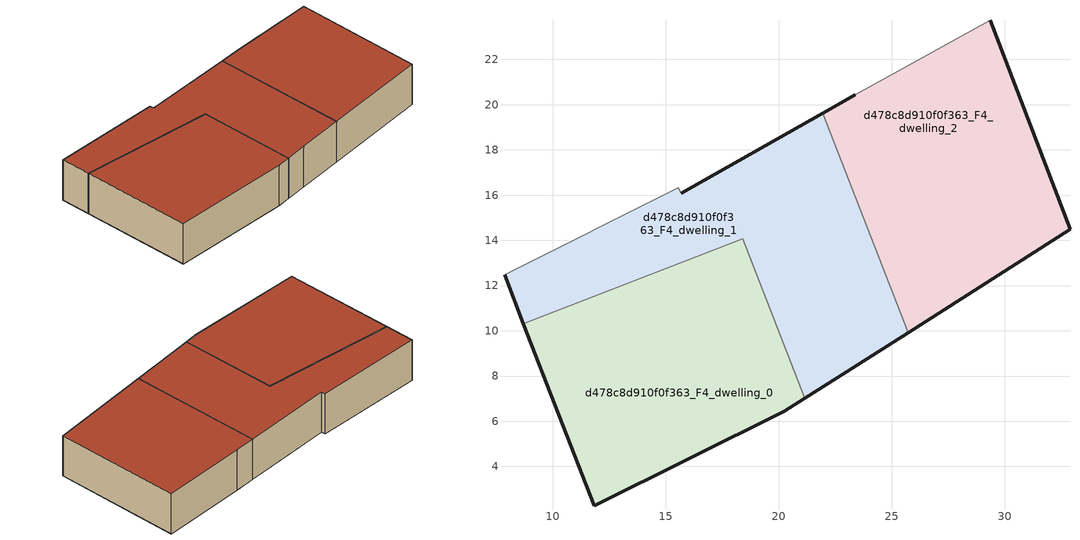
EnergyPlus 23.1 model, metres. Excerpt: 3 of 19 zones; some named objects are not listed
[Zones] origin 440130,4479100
d478c8d910f0f363_F4_dwelling_0
 floor to d478c8d910f0f363_F3_dwelling_0 (EU_floor_Construction): 20.24,6.43 21.15,7.01 19.11,12.26 9.84,7.4 11.84,2.26 z12
 floor to d478c8d910f0f363_F3_dwelling_2 (EU_floor_Construction): 19.11,12.26 18.41,14.08 8.71,10.32 9.84,7.4 z12
 wall outside (EU_wall_Construction): 21.15,7.01 20.24,6.43 11.84,2.26 8.71,10.32 z12:15
 wall to d478c8d910f0f363_F4_dwelling_1 (EU_wall_Construction): 8.71,10.32 18.41,14.08 21.15,7.01 z12:15
 roof outside (EU_roof_Construction): 18.41,14.08 21.15,7.01 20.24,6.43 11.84,2.26 8.71,10.32 z15
d478c8d910f0f363_F4_dwelling_1
 floor to d478c8d910f0f363_F3_dwelling_2 (EU_floor_Construction): 19.11,12.26 20.85,13.17 18.49,17.66 15.69,16.07 15.55,16.33 7.87,12.47 8.71,10.32 18.41,14.08 z12
 floor to d478c8d910f0f363_F3_dwelling_0 (EU_floor_Construction): 22.22,7.69 19.67,12.55 19.11,12.26 21.15,7.01 z12
 floor to d478c8d910f0f363_F3_dwelling_1 (EU_floor_Construction): 25.72,9.92 23.85,14.75 19.67,12.55 22.22,7.69 22.59,7.93 z12
 floor to d478c8d910f0f363_F3_dwelling_3 (EU_floor_Construction): 23.85,14.75 21.96,19.63 18.49,17.66 20.85,13.17 z12
 wall outside (EU_wall_Construction): 8.71,10.32 7.87,12.47 / 15.69,16.07 21.96,19.63 / 25.72,9.92 22.59,7.93 21.15,7.01 z12:15
 wall adiabatic (EU_wall_Construction): 7.87,12.47 15.55,16.33 15.69,16.07 z12:15
 wall to d478c8d910f0f363_F4_dwelling_2 (EU_wall_Construction): 21.96,19.63 25.72,9.92 z12:15
 roof outside (EU_roof_Construction): 21.96,19.63 25.72,9.92 22.59,7.93 21.15,7.01 18.41,14.08 8.71,10.32 7.87,12.47 15.55,16.33 15.69,16.07 z15
d478c8d910f0f363_F4_dwelling_2
 floor to d478c8d910f0f363_F3_dwelling_1 (EU_floor_Construction): 32.89,14.48 31.29,18.65 23.85,14.75 25.72,9.92 z12
 floor to d478c8d910f0f363_F3_dwelling_3 (EU_floor_Construction): 31.29,18.65 29.35,23.74 23.39,20.44 21.96,19.63 23.85,14.75 z12
 wall outside (EU_wall_Construction): 21.96,19.63 23.39,20.44 / 29.35,23.74 32.89,14.48 25.72,9.92 z12:15
 wall adiabatic (EU_wall_Construction): 23.39,20.44 29.35,23.74 z12:15
 roof outside (EU_roof_Construction): 29.35,23.74 32.89,14.48 25.72,9.92 21.96,19.63 23.39,20.44 z15
[Building]
EU S2 Campaign: North Axis=0; Terrain=City; Solar Distribution=FullExterior
[Site:Location]
Madrid: Latitude=40.5; Longitude=-3.5; Time Zone=1; Elevation=609
[SizingPeriod:WeatherFileDays]
AnnualSizingPeriod: Begin Month=1; Begin Day of Month=1; End Month=12; End Day of Month=31; Day of Week for Start Day=Monday; Use Weather File Daylight Saving Period=No; Use Weather File Rain and Snow Indicators=No
[MATERIAL]
EU_InternalMass_Material: Roughness=MediumRough; Thickness=0.1; Conductivity=1; Density=1800; Specific Heat=900; Thermal Absorptance=0.9; Solar Absorptance=0.7; Visible Absorptance=0.7
[MATERIAL:NOMASS] Roughness=MediumRough; Thermal Absorptance=0.9; Solar Absorptance=0.7; Visible Absorptance=0.7
Name | Thermal Resistance
EU_wall_NoMass | 1.60022
EU_roof_NoMass | 1.57597
EU_floor_NoMass | 0.470652
[CONSTRUCTION]
EU_wall_Construction: EU_wall_NoMass
EU_roof_Construction: EU_roof_NoMass
EU_floor_Construction: EU_floor_NoMass
EU_InternalMass_Construction: EU_InternalMass_Material
[ZONE] Type=1; Multiplier=1; Ceiling Height=autocalculate; Floor Area=autocalculate; Part of Total Floor Area=Yes
Name | Volume
d478c8d910f0f363_F4_dwelling_0 | 254.662
d478c8d910f0f363_F4_dwelling_1 | 254.655
d478c8d910f0f363_F4_dwelling_2 | 254.654
[INTERNALMASS] Construction=EU_InternalMass_Construction
Name | Zone or ZoneList | Surface Area
d478c8d910f0f363_F4_dwelling_0_EU_InternalMass | d478c8d910f0f363_F4_dwelling_0 | 84.8856
d478c8d910f0f363_F4_dwelling_1_EU_InternalMass | d478c8d910f0f363_F4_dwelling_1 | 84.8852
d478c8d910f0f363_F4_dwelling_2_EU_InternalMass | d478c8d910f0f363_F4_dwelling_2 | 84.8856
[OTHEREQUIPMENT] Fuel Type=Electricity; Design Level Calculation Method=Watts/Area; Power per Zone Floor Area=1; Fraction Latent=0; Fraction Radiant=0; Fraction Lost=0; Carbon Dioxide Generation Rate=0; EndUse Subcategory=EU_Step8_InternalGains
Name | Zone or ZoneList or Space or SpaceList | Schedule
EU_Step8_InternalGain_d478c8d910f0f363_F4_dwelling_0_f000 | d478c8d910f0f363_F4_dwelling_0 | EU_Step8_GainSchedule_d478c8d910f0f363_F4_dwelling_0_f000
EU_Step8_InternalGain_d478c8d910f0f363_F4_dwelling_1_f000 | d478c8d910f0f363_F4_dwelling_1 | EU_Step8_GainSchedule_d478c8d910f0f363_F4_dwelling_1_f000
EU_Step8_InternalGain_d478c8d910f0f363_F4_dwelling_2_f000 | d478c8d910f0f363_F4_dwelling_2 | EU_Step8_GainSchedule_d478c8d910f0f363_F4_dwelling_2_f000
[ZONEVENTILATION:DESIGNFLOWRATE] Schedule=EU_AlwaysOn; Design Flow Rate Calculation Method=AirChanges/Hour; Air Changes per Hour=0.480704; Ventilation Type=Natural; Fan Pressure Rise=0; Fan Total Efficiency=1; Constant Term Coefficient=1; Temperature Term Coefficient=0; Velocity Term Coefficient=0; Velocity Squared Term Coefficient=0; Minimum Indoor Temperature=-100; Maximum Indoor Temperature=100; Delta Temperature=-100; Minimum Outdoor Temperature=-100; Maximum Outdoor Temperature=100; Maximum Wind Speed=40
Name | Zone or ZoneList or Space or SpaceList
EU_ConstantAir_d478c8d910f0f363_F4_dwelling_0 | d478c8d910f0f363_F4_dwelling_0
EU_ConstantAir_d478c8d910f0f363_F4_dwelling_1 | d478c8d910f0f363_F4_dwelling_1
EU_ConstantAir_d478c8d910f0f363_F4_dwelling_2 | d478c8d910f0f363_F4_dwelling_2
[HVACTEMPLATE:ZONE:IDEALLOADSAIRSYSTEM] System Availability Schedule=EU_AlwaysOn; Maximum Heating Supply Air Temperature=50; Minimum Cooling Supply Air Temperature=13; Maximum Heating Supply Air Humidity Ratio=0.0156; Minimum Cooling Supply Air Humidity Ratio=0.0077; Heating Limit=NoLimit; Cooling Limit=NoLimit; Heating Availability Schedule=EU_AlwaysOn; Cooling Availability Schedule=EU_CoolingOff; Dehumidification Control Type=ConstantSensibleHeatRatio; Cooling Sensible Heat Ratio=0.7; Dehumidification Setpoint=60; Humidification Control Type=None; Humidification Setpoint=30; Outdoor Air Method=None; Outdoor Air Flow Rate per Person=0.00944; Outdoor Air Flow Rate per Zone Floor Area=0; Outdoor Air Flow Rate per Zone=0; Demand Controlled Ventilation Type=None; Outdoor Air Economizer Type=NoEconomizer; Heat Recovery Type=None; Sensible Heat Recovery Effectiveness=0.7; Latent Heat Recovery Effectiveness=0.65
Name | Template Thermostat
d478c8d910f0f363_F4_dwelling_0 | EU_HeatOnly_d478c8d910f0f363_F4_dwelling_0
d478c8d910f0f363_F4_dwelling_1 | EU_HeatOnly_d478c8d910f0f363_F4_dwelling_1
d478c8d910f0f363_F4_dwelling_2 | EU_HeatOnly_d478c8d910f0f363_F4_dwelling_2
[SIZING:ZONE] Zone Cooling Design Supply Air Temperature Input Method=SupplyAirTemperature; Zone Cooling Design Supply Air Temperature=13; Zone Heating Design Supply Air Temperature Input Method=SupplyAirTemperature; Zone Heating Design Supply Air Temperature=50; Zone Cooling Design Supply Air Humidity Ratio=0.008; Zone Heating Design Supply Air Humidity Ratio=0.008; Cooling Design Air Flow Method=DesignDay; Cooling Design Air Flow Rate=0; Cooling Minimum Air Flow per Zone Floor Area=0.000762; Cooling Minimum Air Flow=0; Cooling Minimum Air Flow Fraction=0.2; Heating Design Air Flow Method=DesignDay; Heating Design Air Flow Rate=0; Heating Maximum Air Flow per Zone Floor Area=0.002032; Heating Maximum Air Flow=0.141576; Heating Maximum Air Flow Fraction=0.3; Account for Dedicated Outdoor Air System=No; Dedicated Outdoor Air System Control Strategy=NeutralSupplyAir; Dedicated Outdoor Air Low Setpoint Temperature for Design=autosize; Dedicated Outdoor Air High Setpoint Temperature for Design=autosize; Zone Load Sizing Method=Sensible Load Only No Latent Load; Zone Latent Cooling Design Supply Air Humidity Ratio Input Method=HumidityRatioDifference; Zone Cooling Design Supply Air Humidity Ratio Difference=0.005; Zone Latent Heating Design Supply Air Humidity Ratio Input Method=HumidityRatioDifference; Zone Humidification Design Supply Air Humidity Ratio Difference=0.005
d478c8d910f0f363_F4_dwelling_0; d478c8d910f0f363_F4_dwelling_1; d478c8d910f0f363_F4_dwelling_2
[SCHEDULE:CONSTANT]
Name | Hourly Value
EU_AlwaysOn | 1
EU_CoolingOff | 0
[SCHEDULE:FILE] Column Number=1; Rows to Skip at Top=0; Number of Hours of Data=8760; Column Separator=Comma; Interpolate to Timestep=No; Minutes per Item=60; Adjust Schedule for Daylight Savings=Yes
Name | File
EU_Step8_GainSchedule_d478c8d910f0f363_F4_dwelling_0_f000 | ../../schedules/d478c8d910f0f363/d478c8d910f0f363_F4_dwelling_0_f000_gain.csv
EU_Step8_GainSchedule_d478c8d910f0f363_F4_dwelling_1_f000 | ../../schedules/d478c8d910f0f363/d478c8d910f0f363_F4_dwelling_1_f000_gain.csv
EU_Step8_GainSchedule_d478c8d910f0f363_F4_dwelling_2_f000 | ../../schedules/d478c8d910f0f363/d478c8d910f0f363_F4_dwelling_2_f000_gain.csv
